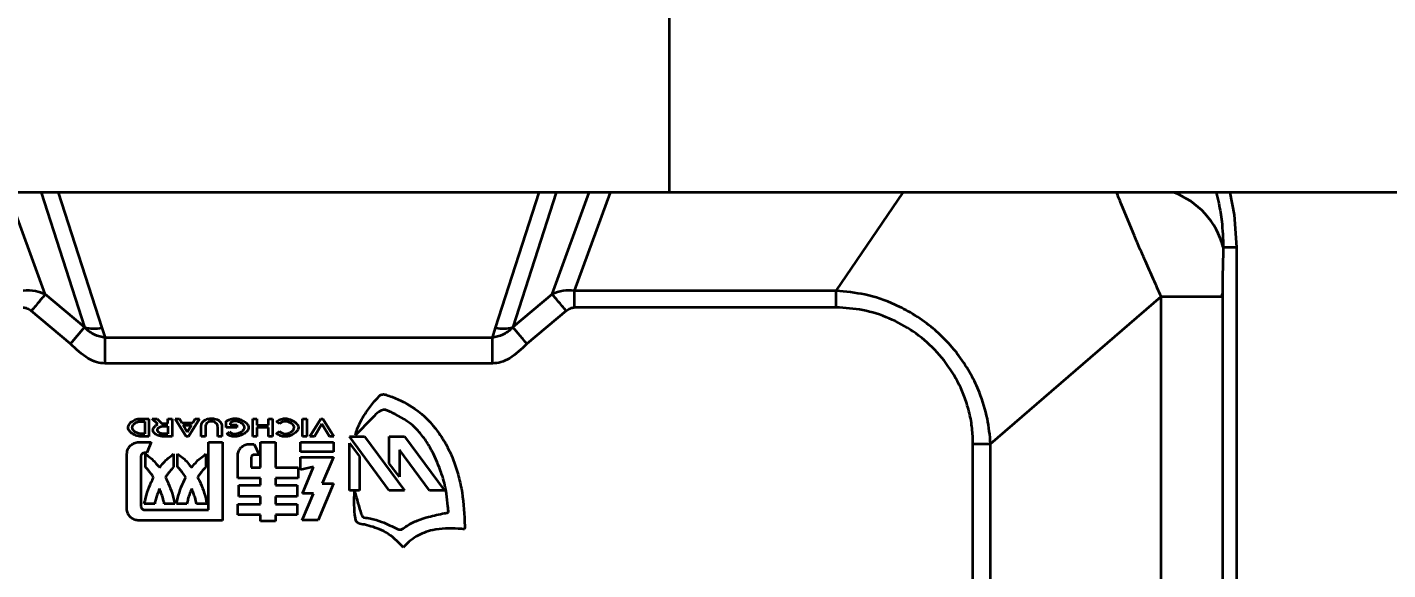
# Model space of a CAD drawing. Header units: millimetres. Extents: x 0 to 420, y 0 to 297.
# Drawn here: x 242.39 to 243.464, y 174.293 to 174.721 of the extents above; entities that cross this region are included whole.
import ezdxf

# ---------------------------------------------------------------- set-up
doc = ezdxf.new("R2010")
doc.units = ezdxf.units.MM
doc.layers.add('尺寸线层', color=150, linetype='Continuous')
doc.styles.add('SLDTEXTSTYLE2', font='TXT', dxfattribs={"width": 0.7})
doc.dimstyles.new('SLDDIMSTYLE0', dxfattribs={"dimtxt": 3.5, "dimasz": 3.302, "dimexe": 0, "dimexo": 0.0625, "dimgap": 0.875, "dimtad": 1, "dimdec": 1, "dimlfac": 100, "dimrnd": 1e-09, "dimzin": 12, "dimdsep": 46, "dimtxsty": 'SLDTEXTSTYLE2', "dimsah": 1, "dimcen": 0.09, "dimadec": 0, "dimazin": 3, "dimtfac": 1, "dimtdec": 3, "dimtofl": 0, "dimtmove": 0, "dimatfit": 3, "dimfxl": 0, "dimfrac": 2, "dimtolj": 1, "dimtzin": 12, "dimarcsym": 0})

# ---------------------------------------------------------------- blocks, each defined once
blk = doc.blocks.new('_D_6')
at = {"layer": '尺寸线层'}
for p, q in [((91.2154, 164.9172), (91.2154, 234.1922)), ((321.3154, 165.1871), (321.3154, 234.1922)), ((321.3154, 233.1922), (91.2154, 233.1922))]:
    blk.add_line(p, q, dxfattribs=at)
for points in [[(91.2154, 233.1922), (94.5174, 232.6842), (94.5174, 233.7002)], [(321.3154, 233.1922), (318.0134, 233.7002), (318.0134, 232.6842)]]:
    blk.add_solid(points, dxfattribs=at)
at = {"layer": '尺寸线层', "insert": (205.1726, 237.704), "char_height": 3.5, "attachment_point": 1, "style": 'SLDTEXTSTYLE2'}
blk.add_mtext('23010', dxfattribs=at)
blk = doc.blocks.new('_D_7')
at = {"layer": '尺寸线层'}
for p, q in [((70.597, 160.4022), (70.597, 246.1922)), ((332.8156, 175.1167), (332.8156, 246.1922)), ((332.8156, 245.1922), (70.597, 245.1922))]:
    blk.add_line(p, q, dxfattribs=at)
for points in [[(70.597, 245.1922), (73.899, 244.6842), (73.899, 245.7002)], [(332.8156, 245.1922), (329.5136, 245.7002), (329.5136, 244.6842)]]:
    blk.add_solid(points, dxfattribs=at)
at = {"layer": '尺寸线层', "insert": (202.8758, 249.704), "char_height": 3.5, "attachment_point": 1, "style": 'SLDTEXTSTYLE2'}
blk.add_mtext('26221.85', dxfattribs=at)
blk = doc.blocks.new('_D_8')
at = {"layer": '尺寸线层'}
blk.add_line((242.897, 185.5595), (232.897, 185.5595), dxfattribs=at)
for points in [[(232.897, 185.5595), (236.199, 185.0515), (236.199, 186.0675)], [(242.897, 185.5595), (239.595, 186.0675), (239.595, 185.0515)]]:
    blk.add_solid(points, dxfattribs=at)
at = {"layer": '尺寸线层', "insert": (234.7253, 190.0713), "char_height": 3.5, "attachment_point": 1, "style": 'SLDTEXTSTYLE2'}
blk.add_mtext('1000', dxfattribs=at)

msp = doc.modelspace()

# ---------------------------------------------------------------- linework, layer by layer
at = {"color": 7, "linetype": 'Continuous', "lineweight": 35}
for p, q in [((242.897, 174.5909), (242.897, 178.0202)), ((242.897, 174.5909), (242.027, 174.5909)), ((242.4046, 174.5105), (242.3753, 174.5909)), ((242.4013, 174.5909), (242.4355, 174.4845)), ((242.4149, 174.5909), (242.4493, 174.4839)), ((242.7598, 174.4839), (242.7942, 174.5909)), ((242.8077, 174.5909), (242.7735, 174.4845)), ((242.8045, 174.5105), (242.8337, 174.5909)), ((242.8502, 174.5909), (242.8219, 174.5133)), ((243.767, 174.5909), (242.897, 174.5909)), ((243.0284, 174.5133), (243.0813, 174.5909)), ((243.3338, 174.5476), (243.3445, 174.5476)), ((243.3445, 174.2771), (243.3445, 174.5476)), ((243.0284, 174.5133), (242.8219, 174.5133)), ((242.8219, 174.5133), (242.8219, 174.5001)), ((243.0284, 174.5001), (243.0284, 174.5133)), ((242.4355, 174.4845), (242.4046, 174.5105)), ((242.8045, 174.5105), (242.7735, 174.4845)), ((243.1503, 174.3926), (243.2848, 174.5087)), ((243.2848, 174.2605), (243.2848, 174.5087)), ((243.3331, 174.5087), (243.3331, 174.2813)), ((242.4245, 174.4714), (242.3936, 174.4974)), ((242.8154, 174.4974), (242.7845, 174.4714)), ((243.0284, 174.5001), (242.8219, 174.5001)), ((242.4245, 174.4714), (242.4355, 174.4845)), ((242.4493, 174.4839), (242.4518, 174.4762)), ((242.7573, 174.4762), (242.7598, 174.4839)), ((242.4518, 174.4559), (242.4518, 174.4762)), ((242.7573, 174.4762), (242.4518, 174.4762)), ((242.7573, 174.4559), (242.7573, 174.4762)), ((242.7573, 174.4559), (242.4518, 174.4559)), ((242.4787, 174.4123), (242.4864, 174.4123)), ((242.479, 174.4101), (242.4832, 174.4101)), ((242.4832, 174.4101), (242.4832, 174.4005)), ((242.4864, 174.4123), (242.4864, 174.3984)), ((242.489, 174.4123), (242.4929, 174.4123)), ((242.4935, 174.408), (242.489, 174.4123)), ((242.4929, 174.4123), (242.4967, 174.4084)), ((242.4976, 174.4085), (242.5014, 174.4085)), ((242.4977, 174.4065), (242.5014, 174.4065)), ((242.5014, 174.4123), (242.5047, 174.4123)), ((242.5014, 174.4085), (242.5014, 174.4123)), ((242.5014, 174.4065), (242.5014, 174.4004)), ((242.5047, 174.4123), (242.5047, 174.3984)), ((242.5071, 174.4123), (242.5104, 174.4123)), ((242.5158, 174.3984), (242.5071, 174.4123)), ((242.5104, 174.4123), (242.5123, 174.4092)), ((242.5123, 174.4092), (242.521, 174.4092)), ((242.5134, 174.4072), (242.5199, 174.4072)), ((242.5166, 174.4018), (242.5134, 174.4072)), ((242.5199, 174.4072), (242.5166, 174.4018)), ((242.5262, 174.4123), (242.5175, 174.3984)), ((242.521, 174.4092), (242.5228, 174.4123)), ((242.5228, 174.4123), (242.5262, 174.4123)), ((242.5277, 174.3984), (242.5277, 174.4067)), ((242.5309, 174.4061), (242.5309, 174.3984)), ((242.5407, 174.3984), (242.5407, 174.4061)), ((242.5438, 174.4067), (242.5438, 174.3984)), ((242.5472, 174.4054), (242.5472, 174.4104)), ((242.5504, 174.4092), (242.5504, 174.4074)), ((242.5504, 174.4074), (242.5556, 174.4074)), ((242.5556, 174.4074), (242.5556, 174.4054)), ((242.5683, 174.4123), (242.5715, 174.4123)), ((242.5683, 174.3984), (242.5683, 174.4123)), ((242.5715, 174.4123), (242.5715, 174.4073)), ((242.5715, 174.4073), (242.5807, 174.4073)), ((242.5807, 174.4123), (242.5838, 174.4123)), ((242.5807, 174.4073), (242.5807, 174.4123)), ((242.5838, 174.4123), (242.5838, 174.3984)), ((242.5894, 174.4083), (242.5869, 174.4098)), ((242.6076, 174.3984), (242.6076, 174.4123)), ((242.6076, 174.4123), (242.6108, 174.4123)), ((242.6108, 174.4123), (242.6108, 174.3984)), ((242.6134, 174.3984), (242.6221, 174.4123)), ((242.6228, 174.4083), (242.617, 174.3984)), ((242.6221, 174.4123), (242.6236, 174.4123)), ((242.6287, 174.3984), (242.6228, 174.4083)), ((242.6236, 174.4123), (242.6322, 174.3984)), ((242.4832, 174.4005), (242.4793, 174.4005)), ((242.4864, 174.3984), (242.4793, 174.3984)), ((242.5047, 174.3984), (242.4967, 174.3984)), ((242.5014, 174.4004), (242.4972, 174.4004)), ((242.5175, 174.3984), (242.5158, 174.3984)), ((242.5309, 174.3984), (242.5277, 174.3984)), ((242.5438, 174.3984), (242.5407, 174.3984)), ((242.5556, 174.4054), (242.5472, 174.4054)), ((242.5479, 174.4002), (242.5499, 174.4019)), ((242.5715, 174.3984), (242.5683, 174.3984)), ((242.5715, 174.4053), (242.5715, 174.3984)), ((242.5807, 174.4053), (242.5715, 174.4053)), ((242.5807, 174.3984), (242.5807, 174.4053)), ((242.5838, 174.3984), (242.5807, 174.3984)), ((242.5869, 174.4009), (242.5894, 174.4024)), ((242.6108, 174.3984), (242.6076, 174.3984)), ((242.617, 174.3984), (242.6134, 174.3984)), ((242.6322, 174.3984), (242.6287, 174.3984)), ((242.6445, 174.3983), (242.6563, 174.3983)), ((242.676, 174.3558), (242.6445, 174.3983)), ((242.6563, 174.3983), (242.6879, 174.3558)), ((242.676, 174.3983), (242.6879, 174.3983)), ((242.676, 174.377), (242.676, 174.3983)), ((242.6879, 174.3983), (242.7195, 174.3558)), ((242.469, 174.3414), (242.469, 174.3845)), ((242.4784, 174.3938), (242.4881, 174.3938)), ((242.4846, 174.3853), (242.4828, 174.3853)), ((242.4836, 174.3743), (242.4836, 174.3845)), ((242.4881, 174.3938), (242.4846, 174.3853)), ((242.5058, 174.3845), (242.5058, 174.3743)), ((242.509, 174.3743), (242.509, 174.3845)), ((242.5313, 174.3845), (242.5313, 174.3743)), ((242.5333, 174.3938), (242.5444, 174.3938)), ((242.5333, 174.3405), (242.5333, 174.3938)), ((242.5444, 174.3938), (242.5444, 174.332)), ((242.5657, 174.3923), (242.5695, 174.3923)), ((242.5695, 174.3923), (242.5732, 174.3839)), ((242.5744, 174.3938), (242.5863, 174.3938)), ((242.5744, 174.3739), (242.5744, 174.3938)), ((242.5863, 174.3938), (242.5863, 174.3739)), ((242.6059, 174.3862), (242.6059, 174.3938)), ((242.6059, 174.3938), (242.6319, 174.3938)), ((242.6319, 174.3862), (242.6059, 174.3862)), ((242.6319, 174.3938), (242.6319, 174.3862)), ((242.6445, 174.3558), (242.6445, 174.393)), ((242.6445, 174.393), (242.6524, 174.3824)), ((242.7076, 174.3558), (242.6839, 174.3877)), ((242.6839, 174.3877), (242.6839, 174.3664)), ((243.1364, 174.3926), (243.1503, 174.3926)), ((243.1364, 174.1801), (243.1364, 174.3926)), ((243.1503, 174.1801), (243.1503, 174.3926)), ((242.4801, 174.3827), (242.4801, 174.3431)), ((242.5564, 174.3655), (242.5564, 174.383)), ((242.5671, 174.3815), (242.5671, 174.3739)), ((242.5671, 174.3739), (242.5744, 174.3739)), ((242.5732, 174.3839), (242.5697, 174.3839)), ((242.5863, 174.3739), (242.604, 174.3739)), ((242.604, 174.3739), (242.604, 174.3655)), ((242.6059, 174.3821), (242.6319, 174.3821)), ((242.6059, 174.3719), (242.6059, 174.3821)), ((242.6161, 174.3743), (242.6059, 174.3719)), ((242.6076, 174.3534), (242.6161, 174.3743)), ((242.6319, 174.3821), (242.6231, 174.3612)), ((242.6524, 174.3824), (242.6524, 174.3558)), ((242.6839, 174.3664), (242.676, 174.377)), ((242.5744, 174.3655), (242.5564, 174.3655)), ((242.5744, 174.3598), (242.5744, 174.3655)), ((242.5863, 174.3655), (242.5863, 174.3598)), ((242.604, 174.3655), (242.5863, 174.3655)), ((242.5572, 174.3598), (242.5744, 174.3598)), ((242.5572, 174.351), (242.5572, 174.3598)), ((242.5863, 174.3598), (242.6032, 174.3598)), ((242.6032, 174.3598), (242.6032, 174.351)), ((242.6073, 174.3322), (242.6161, 174.3534)), ((242.6161, 174.3534), (242.6076, 174.3534)), ((242.6319, 174.3612), (242.6199, 174.3322)), ((242.6231, 174.3612), (242.6319, 174.3612)), ((242.6524, 174.3558), (242.6445, 174.3558)), ((242.6879, 174.3558), (242.676, 174.3558)), ((242.7195, 174.3558), (242.7076, 174.3558)), ((242.4909, 174.3452), (242.4827, 174.3452)), ((242.5067, 174.3452), (242.4985, 174.3452)), ((242.5163, 174.3452), (242.5081, 174.3452)), ((242.5321, 174.3452), (242.524, 174.3452)), ((242.5564, 174.3449), (242.5744, 174.3449)), ((242.5564, 174.3365), (242.5564, 174.3449)), ((242.5744, 174.351), (242.5572, 174.351)), ((242.5744, 174.3449), (242.5744, 174.351)), ((242.5863, 174.351), (242.5863, 174.3449)), ((242.6032, 174.351), (242.5863, 174.351)), ((242.5863, 174.3449), (242.6033, 174.3449)), ((242.6033, 174.3449), (242.6033, 174.3365)), ((242.5444, 174.332), (242.4784, 174.332)), ((242.4828, 174.3405), (242.5333, 174.3405)), ((242.5744, 174.3365), (242.5564, 174.3365)), ((242.5744, 174.3316), (242.5744, 174.3365)), ((242.5863, 174.3316), (242.5744, 174.3316)), ((242.5863, 174.3365), (242.5863, 174.3316)), ((242.6033, 174.3365), (242.5863, 174.3365)), ((242.6199, 174.3322), (242.6073, 174.3322))]:
    msp.add_line(p, q, dxfattribs=at)
at = {"color": 7, "linetype": 'Continuous', "lineweight": 35, "flags": 128}
msp.add_lwpolyline([(243.3445, 174.5476), (243.3427, 174.5732), (243.3392, 174.5909)], dxfattribs=at)
at = {"color": 7, "linetype": 'Continuous', "lineweight": 35}
for centre, radius, start, end in [((243.2727, 174.5317), 0.0631, 14.573, 69.6937), ((242.4436, 174.5136), 0.0302, 254.4498, 280.7965), ((242.7654, 174.5136), 0.0302, 259.2033, 285.5504)]:
    msp.add_arc(centre, radius, start, end, dxfattribs=at)
for points, knots in [([(243.2848, 174.5087), (243.2828, 174.5132), (243.2788, 174.5223), (243.2731, 174.535), (243.2681, 174.5465), (243.2616, 174.5616), (243.2554, 174.5766), (243.2509, 174.5879), (243.2497, 174.5909)], [0, 0, 0, 0, 0.172032, 0.347553, 0.467031, 0.589457, 0.890865, 1, 1, 1, 1]), ([(243.3282, 174.5909), (243.3289, 174.5881), (243.3308, 174.5805), (243.3332, 174.5661), (243.3336, 174.5544), (243.3338, 174.5476)], [0, 0, 0, 0, 0.201231, 0.533993, 1, 1, 1, 1]), ([(243.3338, 174.5476), (243.3336, 174.5387), (243.3333, 174.5275), (243.3332, 174.5147), (243.3331, 174.5108), (243.3331, 174.5093), (243.3331, 174.5087)], [0, 0, 0, 0, 0.712288, 0.891315, 0.960245, 1, 1, 1, 1]), ([(242.4046, 174.5105), (242.402, 174.5115), (242.3966, 174.5137), (242.3904, 174.5134), (242.3871, 174.5133)], [0, 0, 0, 0, 0.466493, 1, 1, 1, 1]), ([(242.8219, 174.5133), (242.8189, 174.5134), (242.8127, 174.5138), (242.8073, 174.5116), (242.8045, 174.5105)], [0, 0, 0, 0, 0.487848, 1, 1, 1, 1]), ([(243.1503, 174.3926), (243.1497, 174.3992), (243.1483, 174.413), (243.1426, 174.4313), (243.1348, 174.4479), (243.1258, 174.4619), (243.1151, 174.4745), (243.1029, 174.4856), (243.0896, 174.495), (243.0723, 174.504), (243.052, 174.511), (243.036, 174.5125), (243.0284, 174.5133)], [0, 0, 0, 0, 0.105818, 0.221247, 0.303726, 0.397637, 0.486458, 0.56599, 0.660847, 0.744444, 0.877991, 1, 1, 1, 1]), ([(242.4046, 174.5105), (242.4039, 174.5097), (242.4027, 174.5082), (242.4, 174.505), (242.3969, 174.5013), (242.3947, 174.4987), (242.3936, 174.4974)], [0, 0, 0, 0, 0.245847, 0.499999, 0.754151, 1, 1, 1, 1]), ([(242.8154, 174.4974), (242.8144, 174.4987), (242.8122, 174.5013), (242.8091, 174.505), (242.8064, 174.5082), (242.8051, 174.5097), (242.8045, 174.5105)], [0, 0, 0, 0, 0.245849, 0.500001, 0.754152, 1, 1, 1, 1]), ([(243.2848, 174.5087), (243.2915, 174.5087), (243.3051, 174.5087), (243.3198, 174.5087), (243.33, 174.5087), (243.3321, 174.5087), (243.3331, 174.5087)], [0, 0, 0, 0, 0.247804, 0.5, 0.752196, 1, 1, 1, 1]), ([(243.3329, 174.5087), (243.3329, 174.5088), (243.333, 174.5089), (243.3331, 174.5096), (243.3331, 174.5104), (243.3331, 174.5109)], [0, 0, 0, 0, 0.207126, 0.438229, 1, 1, 1, 1]), ([(242.3871, 174.5001), (242.3877, 174.5), (242.3888, 174.5), (242.3911, 174.4992), (242.3926, 174.4981), (242.3936, 174.4974)], [0, 0, 0, 0, 0.2320615, 0.4784527, 1, 1, 1, 1]), ([(242.8154, 174.4974), (242.8165, 174.4981), (242.8179, 174.4992), (242.8202, 174.5), (242.8214, 174.5), (242.8219, 174.5001)], [0, 0, 0, 0, 0.521782, 0.769325, 1, 1, 1, 1]), ([(243.1364, 174.3926), (243.1363, 174.3966), (243.136, 174.4047), (243.1338, 174.4169), (243.1292, 174.432), (243.1207, 174.4494), (243.1068, 174.4671), (243.0898, 174.4816), (243.0705, 174.4921), (243.0498, 174.4988), (243.0354, 174.4997), (243.0284, 174.5001)], [0, 0, 0, 0, 0.070722, 0.143758, 0.21913, 0.352151, 0.485358, 0.616819, 0.745052, 0.874872, 1, 1, 1, 1]), ([(242.4518, 174.4762), (242.449, 174.4768), (242.4447, 174.4778), (242.4392, 174.4809), (242.4368, 174.4832), (242.4355, 174.4845)], [0, 0, 0, 0, 0.4521486, 0.7055371, 1, 1, 1, 1]), ([(242.7735, 174.4845), (242.7722, 174.4832), (242.7698, 174.4809), (242.7643, 174.4778), (242.76, 174.4768), (242.7573, 174.4762)], [0, 0, 0, 0, 0.294463, 0.547852, 1, 1, 1, 1]), ([(242.7845, 174.4714), (242.7834, 174.4727), (242.7812, 174.4753), (242.7781, 174.479), (242.7754, 174.4822), (242.7741, 174.4837), (242.7735, 174.4845)], [0, 0, 0, 0, 0.245848, 0.5, 0.754152, 1, 1, 1, 1]), ([(242.4518, 174.4559), (242.4495, 174.4561), (242.4448, 174.4565), (242.435, 174.4613), (242.4289, 174.4672), (242.4245, 174.4714)], [0, 0, 0, 0, 0.209288, 0.438923, 1, 1, 1, 1]), ([(242.7845, 174.4714), (242.7802, 174.4672), (242.774, 174.4613), (242.7643, 174.4565), (242.7595, 174.4561), (242.7573, 174.4559)], [0, 0, 0, 0, 0.5586189, 0.7893395, 1, 1, 1, 1]), ([(242.6493, 174.3993), (242.6497, 174.4009), (242.651, 174.4058), (242.655, 174.4133), (242.6606, 174.422), (242.6653, 174.4272), (242.6677, 174.4298)], [0, 0, 0, 0, 0.138868, 0.417722, 0.706333, 1, 1, 1, 1]), ([(242.6677, 174.4298), (242.6682, 174.4303), (242.6691, 174.4311), (242.6707, 174.4316), (242.6722, 174.4316), (242.6731, 174.4313), (242.6736, 174.4311)], [0, 0, 0, 0, 0.319453, 0.543111, 0.766311, 1, 1, 1, 1]), ([(242.6736, 174.4311), (242.6752, 174.4306), (242.6831, 174.4279), (242.6984, 174.42), (242.7124, 174.4058), (242.7215, 174.3911), (242.7269, 174.3793), (242.7308, 174.3669), (242.7346, 174.3497), (242.7351, 174.3365), (242.7355, 174.3276)], [0, 0, 0, 0, 0.03865, 0.194338, 0.392706, 0.493149, 0.593544, 0.693896, 0.794211, 1, 1, 1, 1]), ([(242.7181, 174.3664), (242.7175, 174.368), (242.7148, 174.3759), (242.7101, 174.3867), (242.7029, 174.398), (242.6939, 174.4085), (242.6836, 174.4146), (242.6752, 174.4185), (242.6726, 174.4194), (242.6705, 174.4193), (242.6675, 174.4179), (242.6605, 174.4109), (242.6542, 174.4043), (242.6493, 174.3993)], [0, 0, 0, 0, 0.048169, 0.241379, 0.33788, 0.433916, 0.639701, 0.675797, 0.701807, 0.718369, 0.734888, 0.796355, 1, 1, 1, 1]), ([(242.4793, 174.3984), (242.4785, 174.3985), (242.4763, 174.3987), (242.4734, 174.4002), (242.4713, 174.4021), (242.4703, 174.4037), (242.4699, 174.4052), (242.4702, 174.4067), (242.4711, 174.4085), (242.4732, 174.4105), (242.4759, 174.412), (242.478, 174.4122), (242.4787, 174.4123)], [0, 0, 0, 0, 0.103068, 0.272975, 0.380129, 0.450745, 0.504132, 0.557726, 0.630958, 0.750137, 0.907593, 1, 1, 1, 1]), ([(242.4793, 174.4005), (242.4788, 174.4006), (242.4773, 174.4008), (242.4754, 174.4018), (242.474, 174.4032), (242.4734, 174.4043), (242.4732, 174.4054), (242.4734, 174.4064), (242.4741, 174.4077), (242.4755, 174.409), (242.4773, 174.4099), (242.4785, 174.4101), (242.479, 174.4101)], [0, 0, 0, 0, 0.1075224, 0.2690228, 0.3804701, 0.4521632, 0.5086198, 0.5651881, 0.646662, 0.7753631, 0.9104849, 1, 1, 1, 1]), ([(242.4967, 174.3984), (242.4959, 174.3984), (242.4941, 174.3987), (242.4919, 174.3998), (242.4904, 174.4011), (242.4897, 174.4022), (242.4895, 174.4033), (242.4897, 174.4045), (242.4905, 174.4058), (242.4917, 174.4072), (242.493, 174.4077), (242.4935, 174.408)], [0, 0, 0, 0, 0.147974, 0.353463, 0.450206, 0.530143, 0.591907, 0.65363, 0.750939, 0.887099, 1, 1, 1, 1]), ([(242.4972, 174.4004), (242.4968, 174.4005), (242.496, 174.4005), (242.4952, 174.4009), (242.4947, 174.4012), (242.4943, 174.4015), (242.4939, 174.4018), (242.4935, 174.4022), (242.4931, 174.4027), (242.493, 174.4033), (242.493, 174.4036), (242.493, 174.4039), (242.4932, 174.4043), (242.4935, 174.4047), (242.4938, 174.405), (242.4942, 174.4053), (242.4945, 174.4055), (242.4949, 174.4057), (242.4953, 174.4059), (242.4956, 174.406), (242.496, 174.4062), (242.4964, 174.4063), (242.4968, 174.4064), (242.4972, 174.4065), (242.4976, 174.4065), (242.4977, 174.4065)], [0, 0, 0, 0, 0.104931, 0.188559, 0.230252, 0.271948, 0.313654, 0.355384, 0.425825, 0.468883, 0.490273, 0.510955, 0.563746, 0.591003, 0.644663, 0.671402, 0.698138, 0.751654, 0.778385, 0.805115, 0.858613, 0.885344, 0.912077, 0.955815, 1, 1, 1, 1]), ([(242.4967, 174.4084), (242.4968, 174.4084), (242.4969, 174.4084), (242.4972, 174.4085), (242.4975, 174.4085), (242.4976, 174.4085)], [0, 0, 0, 0, 0.253407, 0.506797, 1, 1, 1, 1]), ([(242.5277, 174.4067), (242.5277, 174.4071), (242.5278, 174.4082), (242.5287, 174.4097), (242.53, 174.4111), (242.5322, 174.4122), (242.5354, 174.4126), (242.5386, 174.4124), (242.5413, 174.4113), (242.5428, 174.4098), (242.5437, 174.4082), (242.5438, 174.4071), (242.5438, 174.4067)], [0, 0, 0, 0, 0.057396, 0.142461, 0.228893, 0.320305, 0.471061, 0.658867, 0.756094, 0.853964, 0.944424, 1, 1, 1, 1]), ([(242.5407, 174.4061), (242.5406, 174.4065), (242.5405, 174.4073), (242.5398, 174.4084), (242.5386, 174.4095), (242.5369, 174.4102), (242.5351, 174.4103), (242.5335, 174.4098), (242.5321, 174.4089), (242.5312, 174.4077), (242.5309, 174.4068), (242.5309, 174.4063), (242.5309, 174.4061)], [0, 0, 0, 0, 0.075155, 0.16832, 0.291124, 0.415852, 0.54785, 0.661465, 0.788026, 0.890381, 0.967538, 1, 1, 1, 1]), ([(242.5472, 174.4104), (242.5487, 174.4112), (242.5514, 174.4126), (242.5562, 174.4126), (242.5601, 174.4112), (242.5629, 174.4092), (242.5644, 174.4076), (242.565, 174.4062), (242.5651, 174.405), (242.5647, 174.4037), (242.5636, 174.402), (242.5609, 174.3999), (242.5572, 174.3984), (242.553, 174.398), (242.55, 174.3989), (242.5484, 174.3999), (242.5479, 174.4002)], [0, 0, 0, 0, 0.120432, 0.213162, 0.331684, 0.413005, 0.455865, 0.488872, 0.514902, 0.540892, 0.583063, 0.658706, 0.781016, 0.867724, 0.954736, 1, 1, 1, 1]), ([(242.5499, 174.4019), (242.5506, 174.4015), (242.552, 174.4006), (242.5545, 174.4003), (242.5571, 174.4008), (242.5592, 174.4018), (242.5607, 174.403), (242.5615, 174.4041), (242.5618, 174.4051), (242.5617, 174.406), (242.5612, 174.4072), (242.5598, 174.4086), (242.5576, 174.4099), (242.5548, 174.4106), (242.5524, 174.4102), (242.551, 174.4095), (242.5504, 174.4092)], [0, 0, 0, 0, 0.08987, 0.176538, 0.263027, 0.362446, 0.423179, 0.470099, 0.500982, 0.532068, 0.57022, 0.633522, 0.742023, 0.836258, 0.931198, 1, 1, 1, 1]), ([(242.5869, 174.4098), (242.5878, 174.4105), (242.5898, 174.412), (242.5933, 174.4127), (242.5972, 174.4121), (242.6004, 174.4106), (242.6028, 174.4086), (242.6039, 174.4071), (242.6043, 174.4057), (242.6042, 174.4043), (242.6034, 174.4027), (242.6014, 174.4007), (242.598, 174.3988), (242.5939, 174.3979), (242.5902, 174.3986), (242.5881, 174.3999), (242.587, 174.4007), (242.5869, 174.4009)], [0, 0, 0, 0, 0.08519, 0.168963, 0.246186, 0.360946, 0.418211, 0.462463, 0.491745, 0.521214, 0.557381, 0.617071, 0.720017, 0.827682, 0.905205, 0.982624, 1, 1, 1, 1]), ([(242.5894, 174.4024), (242.5899, 174.4019), (242.5911, 174.401), (242.5933, 174.4003), (242.5958, 174.4005), (242.5981, 174.4015), (242.5998, 174.4028), (242.6006, 174.404), (242.6009, 174.405), (242.6009, 174.406), (242.6003, 174.4072), (242.599, 174.4086), (242.5967, 174.4098), (242.5941, 174.4104), (242.5917, 174.4099), (242.5902, 174.4091), (242.5895, 174.4084), (242.5894, 174.4083)], [0, 0, 0, 0, 0.079836, 0.158698, 0.232948, 0.337554, 0.41275, 0.456024, 0.489191, 0.522624, 0.56103, 0.622793, 0.723203, 0.826712, 0.901133, 0.975506, 1, 1, 1, 1]), ([(242.469, 174.3845), (242.4691, 174.3855), (242.4693, 174.3877), (242.471, 174.3904), (242.4733, 174.3925), (242.476, 174.3936), (242.4777, 174.3938), (242.4784, 174.3938)], [0, 0, 0, 0, 0.217033, 0.432668, 0.640579, 0.859649, 1, 1, 1, 1]), ([(242.4828, 174.3853), (242.4825, 174.3853), (242.4818, 174.3852), (242.4809, 174.3847), (242.4804, 174.384), (242.4801, 174.3833), (242.4801, 174.3828), (242.4801, 174.3827)], [0, 0, 0, 0, 0.23459, 0.46963, 0.6837, 0.878789, 1, 1, 1, 1]), ([(242.4836, 174.3845), (242.4849, 174.3835), (242.4877, 174.3815), (242.4914, 174.3779), (242.4936, 174.3751), (242.4947, 174.3737)], [0, 0, 0, 0, 0.322508, 0.65906, 1, 1, 1, 1]), ([(242.4947, 174.3737), (242.4958, 174.375), (242.4979, 174.3777), (242.5015, 174.3814), (242.5044, 174.3834), (242.5058, 174.3845)], [0, 0, 0, 0, 0.3235861, 0.6593227, 1, 1, 1, 1]), ([(242.509, 174.3845), (242.5104, 174.3835), (242.5132, 174.3815), (242.5169, 174.3779), (242.519, 174.3751), (242.5201, 174.3737)], [0, 0, 0, 0, 0.323845, 0.659773, 1, 1, 1, 1]), ([(242.5201, 174.3737), (242.5211, 174.375), (242.5232, 174.3777), (242.5269, 174.3814), (242.5298, 174.3834), (242.5313, 174.3845)], [0, 0, 0, 0, 0.3221678, 0.6583639, 1, 1, 1, 1]), ([(242.5564, 174.383), (242.5565, 174.3841), (242.5567, 174.3862), (242.5583, 174.389), (242.5607, 174.3911), (242.5633, 174.3922), (242.5651, 174.3923), (242.5657, 174.3923)], [0, 0, 0, 0, 0.218278, 0.435149, 0.644163, 0.864466, 1, 1, 1, 1]), ([(242.49, 174.3661), (242.4891, 174.3675), (242.4876, 174.3696), (242.4854, 174.3723), (242.4842, 174.3736), (242.4836, 174.3743)], [0, 0, 0, 0, 0.481223, 0.740091, 1, 1, 1, 1]), ([(242.5058, 174.3743), (242.5047, 174.373), (242.5029, 174.3711), (242.5009, 174.3683), (242.4999, 174.3669), (242.4994, 174.3661)], [0, 0, 0, 0, 0.484106, 0.741689, 1, 1, 1, 1]), ([(242.5154, 174.3661), (242.5145, 174.3675), (242.513, 174.3696), (242.5109, 174.3723), (242.5096, 174.3736), (242.509, 174.3743)], [0, 0, 0, 0, 0.48414, 0.741719, 1, 1, 1, 1]), ([(242.5313, 174.3743), (242.5301, 174.373), (242.5284, 174.3711), (242.5263, 174.3683), (242.5253, 174.3668), (242.5248, 174.3661)], [0, 0, 0, 0, 0.482099, 0.740834, 1, 1, 1, 1]), ([(242.5697, 174.3839), (242.5694, 174.3839), (242.5688, 174.3839), (242.568, 174.3835), (242.5674, 174.3829), (242.5671, 174.3822), (242.5671, 174.3817), (242.5671, 174.3815)], [0, 0, 0, 0, 0.272758, 0.457842, 0.644353, 0.8509, 1, 1, 1, 1]), ([(242.4827, 174.3452), (242.4831, 174.3468), (242.484, 174.3512), (242.4863, 174.3583), (242.4888, 174.3635), (242.49, 174.3661)], [0, 0, 0, 0, 0.22528, 0.610558, 1, 1, 1, 1]), ([(242.4994, 174.3661), (242.5002, 174.3646), (242.5021, 174.3605), (242.5048, 174.3536), (242.5061, 174.348), (242.5067, 174.3452)], [0, 0, 0, 0, 0.225097, 0.610128, 1, 1, 1, 1]), ([(242.5081, 174.3452), (242.5084, 174.3468), (242.5094, 174.3512), (242.5117, 174.3583), (242.5142, 174.3635), (242.5154, 174.3661)], [0, 0, 0, 0, 0.225279, 0.610555, 1, 1, 1, 1]), ([(242.5248, 174.3661), (242.5255, 174.3646), (242.5275, 174.3605), (242.5302, 174.3536), (242.5315, 174.348), (242.5321, 174.3452)], [0, 0, 0, 0, 0.225098, 0.610129, 1, 1, 1, 1]), ([(242.7227, 174.3382), (242.7225, 174.3399), (242.7221, 174.3449), (242.7213, 174.3521), (242.7199, 174.3599), (242.7187, 174.3642), (242.7181, 174.3664)], [0, 0, 0, 0, 0.174669, 0.524102, 0.761562, 1, 1, 1, 1]), ([(242.4947, 174.3572), (242.4941, 174.3556), (242.493, 174.3529), (242.4916, 174.3489), (242.4911, 174.3464), (242.4909, 174.3452)], [0, 0, 0, 0, 0.395845, 0.696793, 1, 1, 1, 1]), ([(242.4985, 174.3452), (242.4982, 174.3468), (242.4975, 174.3497), (242.4961, 174.3536), (242.4952, 174.356), (242.4947, 174.3572)], [0, 0, 0, 0, 0.397481, 0.698479, 1, 1, 1, 1]), ([(242.5201, 174.3572), (242.5195, 174.3556), (242.5184, 174.3529), (242.5171, 174.3489), (242.5166, 174.3464), (242.5163, 174.3452)], [0, 0, 0, 0, 0.396668, 0.697235, 1, 1, 1, 1]), ([(242.524, 174.3452), (242.5236, 174.3468), (242.523, 174.3497), (242.5215, 174.3536), (242.5206, 174.356), (242.5201, 174.3572)], [0, 0, 0, 0, 0.397021, 0.698347, 1, 1, 1, 1]), ([(242.6564, 174.3288), (242.6547, 174.329), (242.6527, 174.3293), (242.6505, 174.3305), (242.6496, 174.3318), (242.6486, 174.3365), (242.6482, 174.3445), (242.6484, 174.3517), (242.6486, 174.3553)], [0, 0, 0, 0, 0.160025, 0.196998, 0.234195, 0.311686, 0.649476, 1, 1, 1, 1]), ([(242.6486, 174.3553), (242.649, 174.3537), (242.65, 174.3505), (242.6516, 174.3444), (242.653, 174.3398), (242.6539, 174.3369)], [0, 0, 0, 0, 0.261065, 0.522123, 1, 1, 1, 1]), ([(242.4784, 174.332), (242.4773, 174.3321), (242.4752, 174.3323), (242.4723, 174.334), (242.4702, 174.3364), (242.4691, 174.339), (242.469, 174.3407), (242.469, 174.3414)], [0, 0, 0, 0, 0.220827, 0.440436, 0.651052, 0.864309, 1, 1, 1, 1]), ([(242.4801, 174.3431), (242.4801, 174.3428), (242.4802, 174.3422), (242.4806, 174.3414), (242.4813, 174.3408), (242.4821, 174.3405), (242.4826, 174.3405), (242.4828, 174.3405)], [0, 0, 0, 0, 0.215909, 0.431679, 0.642748, 0.836136, 1, 1, 1, 1]), ([(242.6539, 174.3369), (242.6541, 174.3365), (242.6544, 174.3356), (242.6551, 174.3348), (242.6557, 174.3344), (242.656, 174.3343), (242.6561, 174.3343)], [0, 0, 0, 0, 0.414045, 0.74912, 0.885678, 1, 1, 1, 1]), ([(242.6561, 174.3343), (242.6578, 174.3341), (242.6625, 174.3336), (242.6716, 174.3306), (242.6786, 174.3272), (242.6828, 174.3252)], [0, 0, 0, 0, 0.177002, 0.501951, 1, 1, 1, 1]), ([(242.6859, 174.3251), (242.6873, 174.326), (242.6911, 174.3288), (242.6982, 174.3322), (242.7081, 174.3354), (242.7153, 174.3369), (242.7196, 174.3378)], [0, 0, 0, 0, 0.137822, 0.39048, 0.642641, 1, 1, 1, 1]), ([(242.7196, 174.3378), (242.72, 174.3379), (242.7207, 174.338), (242.7217, 174.3382), (242.7224, 174.3382), (242.7227, 174.3382)], [0, 0, 0, 0, 0.400257, 0.699592, 1, 1, 1, 1]), ([(242.6869, 174.3107), (242.6858, 174.312), (242.681, 174.3175), (242.671, 174.3249), (242.6609, 174.3276), (242.6564, 174.3288)], [0, 0, 0, 0, 0.138986, 0.611917, 1, 1, 1, 1]), ([(242.6828, 174.3252), (242.6833, 174.325), (242.684, 174.3248), (242.685, 174.3248), (242.6855, 174.3248), (242.6858, 174.325), (242.6859, 174.3251)], [0, 0, 0, 0, 0.465921, 0.719479, 0.884635, 1, 1, 1, 1]), ([(242.7354, 174.3251), (242.7337, 174.3253), (242.7254, 174.326), (242.7144, 174.3258), (242.7012, 174.3219), (242.6931, 174.3172), (242.6884, 174.3123), (242.6869, 174.3107)], [0, 0, 0, 0, 0.0950593, 0.4779469, 0.6140314, 0.8787632, 1, 1, 1, 1]), ([(242.7355, 174.3276), (242.7355, 174.3274), (242.7355, 174.3269), (242.7354, 174.3261), (242.7354, 174.3255), (242.7354, 174.3251)], [0, 0, 0, 0, 0.252501, 0.504816, 1, 1, 1, 1])]:
    msp.add_open_spline(points, degree=3, knots=knots, dxfattribs=at)

# ---------------------------------------------------------------- dimensions: what is measured, and where the dimension line sits
at = {"layer": '尺寸线层'}
for base, p1, p2, picture, middle in [((70.597, 245.1922), (332.8156, 175.1167), (70.597, 160.4022), '_D_7', (209.0129, 245.1922)), ((91.2154, 233.1922), (321.3154, 165.1871), (91.2154, 164.9172), '_D_6', (209.0129, 233.1922)), ((232.897, 185.5595), (242.897, 174.5909), (232.897, 174.2722), '_D_8', (237.7976, 185.5595))]:
    dim = msp.add_linear_dim(base=base, p1=p1, p2=p2, angle=0, dimstyle='SLDDIMSTYLE0', dxfattribs=at)
    dim.commit()
    dim.dimension.update_dxf_attribs({"geometry": picture, "text_midpoint": middle, "dimtype": 160})

doc.saveas('drawing.dxf')
